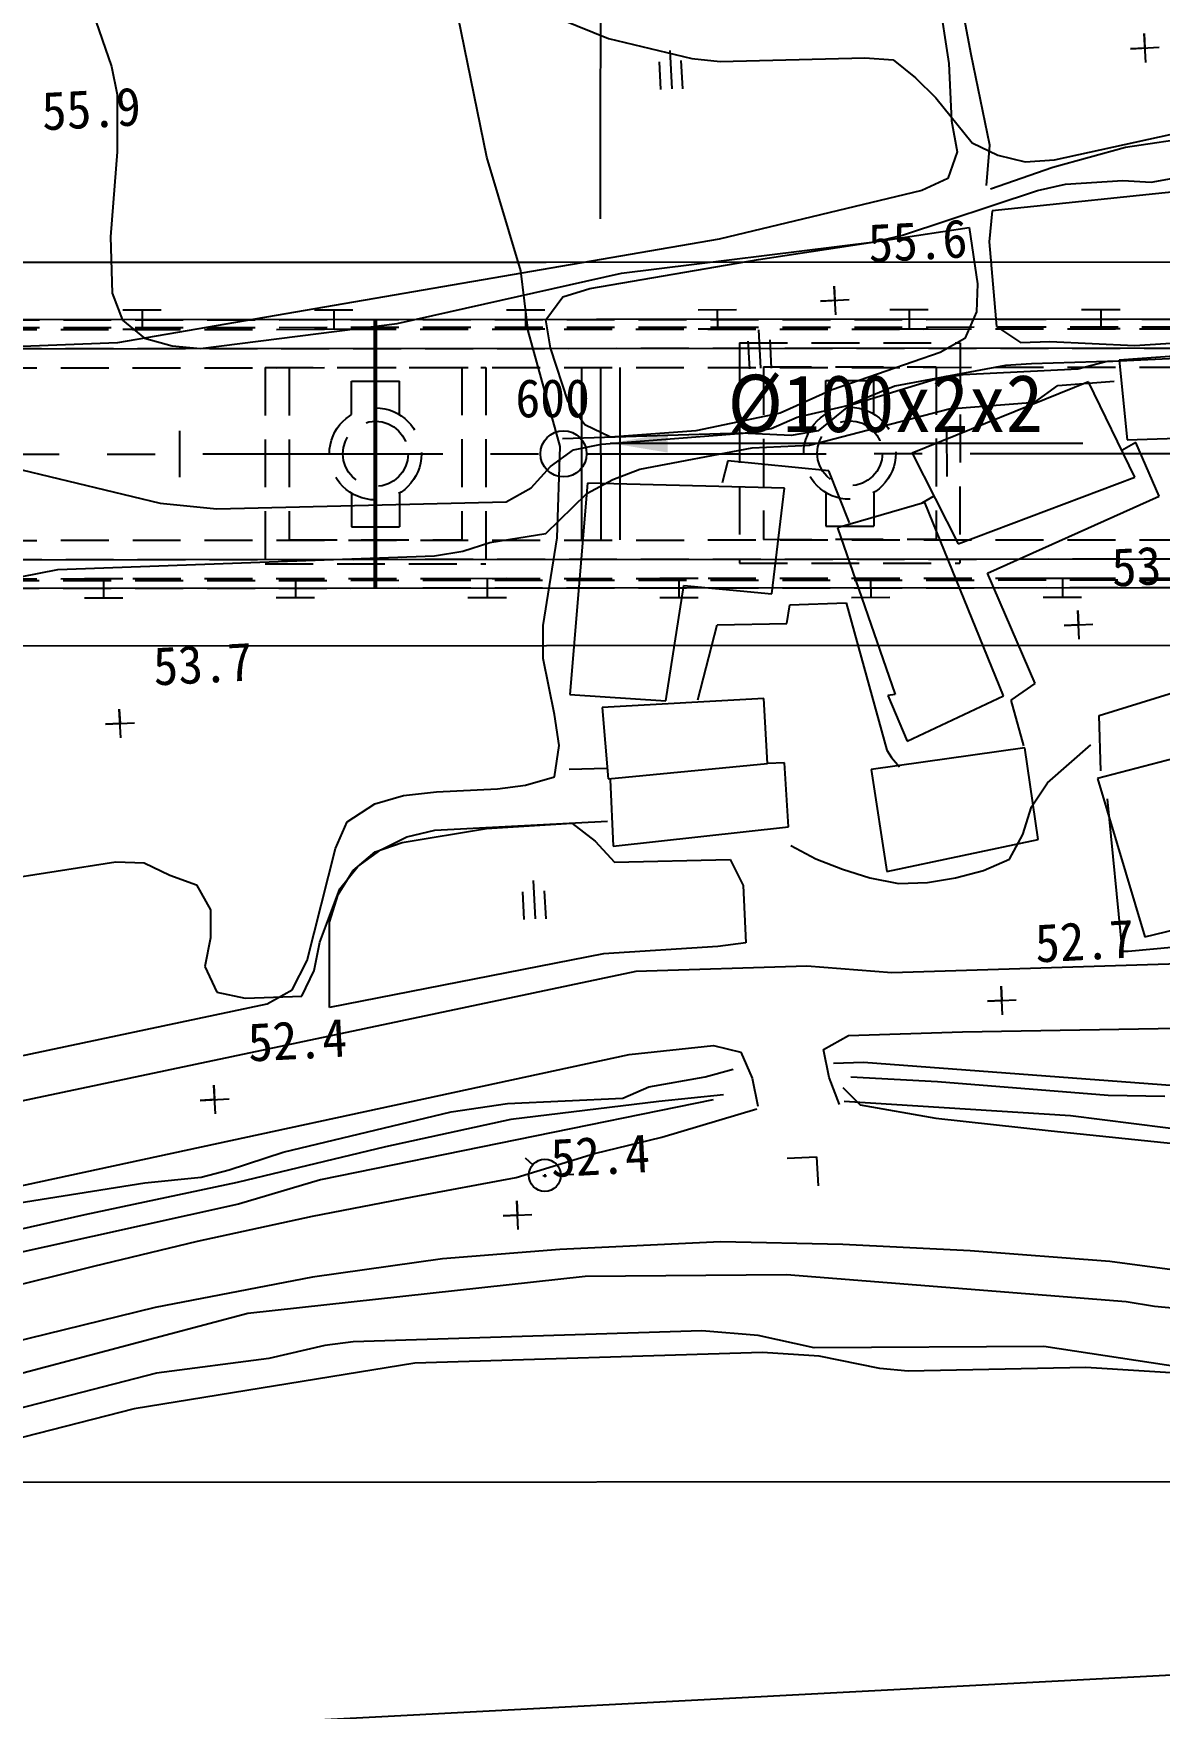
# Model space of a CAD drawing. Header units: millimetres. Extents: x 6886 to 7682, y 1103 to 1810.
# Drawn here: x 7339.8 to 7398.5, y 1407.6 to 1495 of the extents above; entities that cross this region are included whole.
import ezdxf
from ezdxf.enums import TextEntityAlignment as Align
from ezdxf.xclip import XClip

# ---------------------------------------------------------------- set-up
doc = ezdxf.new("R2010")
doc.units = ezdxf.units.MM
doc.header["$LTSCALE"] = 10
doc.header["$MEASUREMENT"] = 0
doc.header["$XCLIPFRAME"] = 2
for name, pattern in [('CENTER', [2, 1.25, -0.25, 0.25, -0.25]), ('DASHED2', [0.375, 0.25, -0.125]), ('HIDDEN', [0.375, 0.25, -0.125])]:
    doc.linetypes.add(name, pattern=pattern)
doc.layers.add('TZ-BASE', color=253, linetype='Continuous')
doc.layers.add('TZ-CABL', color=4, linetype='Continuous')
doc.styles.add('GUL', font='GulimChe.ttf')
doc.styles.get("Standard").update_dxf_attribs({"font": 'GulimChe.ttf'})
doc.linetypes.add('ZIGZAG', pattern='A,0.0001,-0.2,[131,ltypeshp.shx,S=0.2,R=0,X=-0.2,Y=0],-0.4,[131,ltypeshp.shx,S=0.2,R=180,X=0.2,Y=0],-0.2', length=0.8001)
doc.dimstyles.get("Standard").update_dxf_attribs({"dimtxt": 0.18, "dimasz": 0.18, "dimexe": 0.18, "dimexo": 0.0625, "dimgap": 0.09, "dimtad": 0, "dimtih": 1, "dimtoh": 1, "dimdec": 4, "dimzin": 0, "dimdsep": 46, "dimtxsty": 'Standard', "dimcen": 0.09, "dimadec": 0, "dimazin": 0, "dimtfac": 1, "dimtdec": 4, "dimtofl": 0, "dimtmove": 0, "dimatfit": 3, "dimfxl": 0, "dimtolj": 1, "dimtzin": 0, "dimarcsym": 0})

# ---------------------------------------------------------------- blocks, each defined once
blk = doc.blocks.new('JD-4F4DFDFGR14')
at = {"layer": 'TZ-BASE'}
for p, q in [((419.292, 25.837, -19.64), (420.095, 20.563, -19.64)), ((421.257, 21.041, -27.431), (420.316, 26.017, -27.431)), ((375.462, 23.232, -28.64), (376.434, 20.418, -28.64)), ((396.011, 15.685, -30.64), (394.506, 22.997, -30.64)), ((398.168, 23.554, -27.64), (402.342, 21.87, -27.64)), ((402.342, 21.87, -27.64), (406.692, 20.829, -27.64)), ((430.362, 20.627, -27.336), (430.283, 22.125, -27.336)), ((430.283, 22.125, -27.336), (430.323, 21.376, -27.336)), ((405.547, 21.253, -27.186), (405.653, 19.243, -27.186)), ((422.24, 16.314, -27.431), (421.257, 21.041, -27.431)), ((429.574, 21.337, -27.336), (431.072, 21.416, -27.336)), ((430.323, 21.376, -27.336), (429.574, 21.337, -27.336)), ((376.434, 20.418, -28.64), (376.725, 18.955, -28.64)), ((404.99, 20.657, -27.186), (405.066, 19.212, -27.186)), ((406.218, 19.25, -27.186), (406.141, 20.718, -27.186)), ((406.692, 20.829, -27.64), (408.169, 20.679, -27.64)), ((408.169, 20.679, -27.64), (415.719, 20.867, -27.64)), ((415.719, 20.867, -27.64), (417.194, 20.767, -27.64)), ((417.194, 20.767, -27.64), (418.352, 19.822, -27.64)), ((420.095, 20.563, -19.64), (420.238, 17.576, -19.64)), ((418.352, 19.822, -27.64), (419.415, 18.776, -27.64)), ((376.725, 18.955, -28.64), (376.721, 15.962, -28.64)), ((419.415, 18.776, -27.64), (421.304, 16.431, -27.64)), ((420.238, 17.576, -19.64), (420.533, 15.965, -19.64)), ((425.601, 15.536, -27.64), (432.91, 17.14, -27.64)), ((437.269, 17.375, -28.191), (429.309, 16.193, -28.191)), ((376.721, 15.962, -28.64), (376.369, 11.535, -28.64)), ((420.533, 15.965, -19.64), (420.038, 14.576, -19.64)), ((421.304, 16.431, -27.64), (422.649, 15.786, -27.64)), ((422.062, 14.198, -27.431), (422.24, 16.314, -27.431)), ((422.649, 15.786, -27.64), (424.083, 15.439, -27.64)), ((429.309, 16.193, -28.191), (425.515, 15.141, -28.191)), ((397.768, 9.754, -30.64), (396.011, 15.685, -30.64)), ((425.515, 15.141, -28.191), (422.264, 14.009, -28.191)), ((424.083, 15.439, -27.64), (425.601, 15.536, -27.64)), ((430.641, 14.37, -28.64), (436.495, 15.437, -28.64)), ((420.038, 14.576, -19.64), (418.684, 13.945, -19.64)), ((433.253, 14.01, -28.64), (422.348, 12.882, -28.64)), ((424.719, 13.939, -28.64), (426.18, 14.279, -28.64)), ((426.18, 14.279, -28.64), (429.167, 14.471, -28.64)), ((429.167, 14.471, -28.64), (430.641, 14.37, -28.64)), ((418.684, 13.945, -19.64), (408.117, 11.405, -19.64)), ((417.678, 11.608, -28.64), (424.719, 13.939, -28.64)), ((422.348, 12.882, -28.64), (422.203, 11.259, -28.64)), ((376.369, 11.535, -28.64), (376.462, 8.595, -28.64)), ((408.117, 11.405, -19.64), (376.739, 6.003, -19.64)), ((410.162, 10.341, -28.64), (421.149, 12.011, -28.64)), ((416.217, 11.267, -28.64), (417.678, 11.608, -28.64)), ((421.149, 12.011, -28.64), (421.584, 9.081, -28.64)), ((403.022, 9.626, -28.64), (416.217, 11.267, -28.64)), ((422.203, 11.259, -28.64), (422.586, 6.856, -28.64)), ((199.105, 10.11), (399.098, 10.212)), ((391.329, 7.002, -28.64), (403.022, 9.626, -28.64)), ((398.16, 6.627, -30.64), (397.768, 9.754, -30.64)), ((399.098, 10.212), (540.016, 10.285)), ((401.378, 8.838, -28.64), (410.162, 10.341, -28.64)), ((399.969, 8.402, -28.64), (401.378, 8.838, -28.64)), ((414.194, 7.46, -29.028), (414.115, 8.958, -29.028)), ((414.115, 8.958, -29.028), (414.154, 8.209, -29.028)), ((421.584, 9.081, -28.64), (421.533, 7.607, -28.64)), ((376.462, 8.595, -28.64), (376.997, 7.188, -28.64)), ((399.074, 7.196, -28.64), (399.969, 8.402, -28.64)), ((413.405, 8.17, -29.028), (414.903, 8.249, -29.028)), ((414.154, 8.209, -29.028), (413.405, 8.17, -29.028)), ((376.997, 7.188, -28.64), (378.155, 6.244, -28.64)), ((377.022, 7.711), (379.022, 7.714)), ((378.022, 7.712), (378.024, 6.712)), ((381.066, 5.697, -28.64), (391.329, 7.002, -28.64)), ((387.022, 7.717), (389.022, 7.719)), ((388.022, 7.718), (388.024, 6.718)), ((390.148, -6.797, 57.089), (390.141, 7.203, 57.089)), ((390.248, -6.797, 57.089), (390.241, 7.203, 57.089)), ((397.022, 7.722), (399.022, 7.725)), ((398.022, 7.723), (398.024, 6.723)), ((399.317, 5.731, -28.64), (399.074, 7.196, -28.64)), ((407.022, 7.727), (409.022, 7.73)), ((408.022, 7.729), (408.024, 6.729)), ((417.022, 7.733), (419.022, 7.736)), ((418.022, 7.734), (418.024, 6.734)), ((421.533, 7.607, -28.64), (420.938, 6.215, -28.64)), ((427.022, 7.738), (429.022, 7.741)), ((428.022, 7.74), (428.024, 6.74)), ((377.024, 6.711), (379.024, 6.714)), ((378.155, 6.244, -28.64), (379.59, 5.847, -28.64)), ((387.024, 6.717), (389.024, 6.719)), ((397.024, 6.722), (399.024, 6.725)), ((399.822, 0.596, -30.64), (398.16, 6.627, -30.64)), ((407.024, 6.727), (409.024, 6.73)), ((410.176, 6.679, -27.186), (410.282, 4.67, -27.186)), ((410.847, 4.677, -27.186), (410.77, 6.145, -27.186)), ((417.024, 6.733), (419.024, 6.736)), ((420.938, 6.215, -28.64), (419.637, 5.487, -28.64)), ((422.586, 6.856, -28.64), (423.839, 6.011, -28.64)), ((427.024, 6.738), (429.024, 6.741)), ((429.781, 5.855, -28.64), (443.197, 6.718, -28.64)), ((376.739, 6.003, -19.64), (366.057, 5.568, -19.64)), ((379.59, 5.847, -28.64), (381.066, 5.697, -28.64)), ((400.24, 2.915, -28.64), (399.317, 5.731, -28.64)), ((409.619, 6.084, -27.186), (409.695, 4.639, -27.186)), ((419.637, 5.487, -28.64), (414.007, 3.544, -28.64)), ((423.839, 6.011, -28.64), (425.359, 6.06, -28.64)), ((425.359, 6.06, -28.64), (429.781, 5.855, -28.64)), ((428.286, 5.023, -29.64), (434.263, 5.309, -29.64)), ((438.321, 5.78, -28.485), (428.971, 5.093, -28.485)), ((423.043, 4.809, -28.412), (417.288, 3.745, -28.412)), ((420.85, 4.348, -29.64), (426.827, 4.634, -29.64)), ((424.415, 4.901, -28.412), (423.043, 4.809, -28.412)), ((428.923, 5.043, -28.412), (424.415, 4.901, -28.412)), ((426.827, 4.634, -29.64), (428.286, 5.023, -29.64)), ((428.971, 5.093, -28.485), (429.396, 0.937, -28.485)), ((414.007, 3.544, -28.64), (411.297, 2.33, -28.64)), ((417.288, 3.745, -28.412), (414.963, 2.788, -28.412)), ((415.11, 2.793, -29.64), (419.385, 4.105, -29.64)), ((427.387, 3.964, -28.436), (418.182, 0.24, -28.436)), ((419.385, 4.105, -29.64), (420.85, 4.348, -29.64)), ((424.575, 2.895, -30.64), (425.774, 3.766, -30.64)), ((425.774, 3.766, -30.64), (428.711, 4.006, -30.64)), ((429.801, -1.013, -28.436), (427.387, 3.964, -28.436)), ((401.112, 1.715, -28.64), (400.24, 2.915, -28.64)), ((412.187, 2.113, -29.64), (415.11, 2.793, -29.64)), ((414.963, 2.788, -28.412), (413.289, 1.411, -28.412)), ((420.121, 2.559, -30.64), (424.575, 2.895, -30.64)), ((411.297, 2.33, -28.64), (406.91, 1.407, -28.64)), ((410.832, 1.53, -29.64), (412.187, 2.113, -29.64)), ((412.822, 0.661, -30.64), (420.121, 2.559, -30.64)), ((380.001, -1.002), (379.999, 1.398)), ((405.446, 1.165, -28.412), (399.956, 0.993, -28.412)), ((402.457, 1.071, -28.64), (401.112, 1.715, -28.64)), ((401.977, 0.713, -29.64), (409.368, 1.289, -29.64)), ((406.91, 1.407, -28.64), (402.457, 1.071, -28.64)), ((409.269, 1.285, -28.412), (405.446, 1.165, -28.412)), ((411.874, 1.17, -28.412), (409.269, 1.285, -28.412)), ((409.368, 1.289, -29.64), (410.832, 1.53, -29.64)), ((413.289, 1.411, -28.412), (411.874, 1.17, -28.412)), ((420.001, -0.981), (419.999, 1.419)), ((429.396, 0.937, -28.485), (438.66, 1.228, -28.485)), ((399.316, -0.45, -29.64), (400.514, 0.421, -29.64)), ((399.678, -4.168, -30.64), (399.822, 0.596, -30.64)), ((400.514, 0.421, -29.64), (401.977, 0.713, -29.64)), ((403.981, -0.599, -30.64), (409.833, 0.518, -30.64)), ((409.833, 0.518, -30.64), (412.822, 0.661, -30.64)), ((418.182, 0.24, -28.436), (420.588, -4.491, -28.436)), ((429.842, 0.803, -28.583), (429.119, 0.389, -28.583)), ((429.119, 0.389, -28.583), (429.168, 0.39, -28.583)), ((431.058, -2.003, -28.583), (429.842, 0.803, -28.583)), ((371.748, -0.63, -29.64), (378.965, -2.366, -29.64)), ((398.32, -1.561, -29.64), (399.316, -0.45, -29.64)), ((402.575, -1.133, -30.64), (403.981, -0.599, -30.64)), ((408.579, -0.159, -28.706), (408.272, -1.298, -28.706)), ((413.845, -0.68, -28.706), (408.579, -0.159, -28.706)), ((414.911, -3.395, -28.706), (413.845, -0.68, -28.706)), ((397.018, -2.289, -29.64), (398.32, -1.561, -29.64)), ((401.256, -1.322, -28.412), (400.327, -12.341, -28.412)), ((401.224, -1.863, -30.64), (402.575, -1.133, -30.64)), ((411.518, -1.588, -28.412), (401.256, -1.322, -28.412)), ((410.858, -7.103, -28.412), (411.518, -1.588, -28.412)), ((420.588, -4.491, -28.436), (429.801, -1.013, -28.436)), ((378.965, -2.366, -29.64), (381.919, -2.666, -29.64)), ((381.919, -2.666, -29.64), (397.018, -2.289, -29.64)), ((399.081, -3.941, -30.64), (401.224, -1.863, -30.64)), ((418.852, -2.339, -28.215), (414.282, -3.659, -28.215)), ((418.705, -2.344, -28.215), (419.332, -1.98, -28.215)), ((422.948, -12.415, -28.215), (418.852, -2.339, -28.215)), ((422.108, -6.014, -28.583), (431.058, -2.003, -28.583)), ((396.153, -4.426, -30.64), (399.081, -3.941, -30.64)), ((398.938, -8.754, -30.64), (399.678, -4.168, -30.64)), ((414.282, -3.659, -28.215), (417.303, -12.347, -28.215)), ((373.628, -5.821, -30.64), (393.279, -5.106, -30.64)), ((393.279, -5.106, -30.64), (394.744, -4.863, -30.64)), ((394.744, -4.863, -30.64), (396.153, -4.426, -30.64)), ((370.702, -6.403, -30.64), (373.628, -5.821, -30.64)), ((424.595, -11.774, -28.583), (422.108, -6.014, -28.583)), ((375.019, -6.301), (377.019, -6.298)), ((376.019, -6.299), (376.02, -7.299)), ((385.019, -6.295), (387.019, -6.293)), ((386.019, -6.294), (386.02, -7.294)), ((395.019, -6.29), (397.019, -6.287)), ((396.019, -6.289), (396.02, -7.289)), ((405.019, -6.285), (407.019, -6.282)), ((405.342, -12.674, -28.412), (406.281, -6.659, -28.412)), ((406.019, -6.284), (406.02, -7.284)), ((406.281, -6.659, -28.412), (410.858, -7.103, -28.412)), ((415.019, -6.28), (417.019, -6.277)), ((416.019, -6.279), (416.02, -7.279)), ((425.019, -6.275), (427.019, -6.272)), ((426.019, -6.273), (426.02, -7.273)), ((375.02, -7.301), (377.02, -7.298)), ((385.02, -7.295), (387.02, -7.293)), ((395.02, -7.29), (397.02, -7.287)), ((405.02, -7.285), (407.02, -7.282)), ((411.642, -8.649, -28.583), (411.808, -7.662, -28.583)), ((411.808, -7.662, -28.583), (414.749, -7.57, -28.583)), ((414.749, -7.57, -28.583), (416.855, -15.256, -28.583)), ((415.02, -7.28), (417.02, -7.277)), ((425.02, -7.275), (427.02, -7.272)), ((407.008, -12.622, -28.583), (408.014, -8.715, -28.583)), ((408.014, -8.715, -28.583), (411.642, -8.649, -28.583)), ((426.105, -8.75, -31.48), (427.603, -8.671, -31.48)), ((426.854, -8.71, -31.48), (426.105, -8.75, -31.48)), ((426.893, -9.459, -31.48), (426.814, -7.961, -31.48)), ((426.814, -7.961, -31.48), (426.854, -8.71, -31.48)), ((398.944, -10.471, -30.64), (398.938, -8.754, -30.64)), ((197.915, -9.891), (399.108, -9.788)), ((399.526, -13.396, -30.64), (398.944, -10.471, -30.64)), ((399.108, -9.788), (470.026, -9.751)), ((423.347, -12.647, -28.583), (424.595, -11.774, -28.583)), ((427.934, -13.436, -30.52), (433.62, -11.687, -30.52)), ((400.327, -12.341, -28.412), (405.342, -12.674, -28.412)), ((410.441, -12.563, -28.706), (402.017, -13.023, -28.706)), ((402.017, -13.023, -28.706), (402.33, -16.743, -28.706)), ((410.645, -15.942, -28.706), (410.441, -12.563, -28.706)), ((417.303, -12.347, -28.215), (416.912, -12.408, -28.215)), ((416.912, -12.408, -28.215), (417.919, -14.781, -28.215)), ((417.919, -14.781, -28.215), (422.948, -12.415, -28.215)), ((424.011, -15.031, -28.583), (423.347, -12.647, -28.583)), ((376.125, -13.903, -30.891), (377.623, -13.824, -30.891)), ((376.874, -13.864, -30.891), (376.125, -13.903, -30.891)), ((376.913, -14.613, -30.891), (376.834, -13.115, -30.891)), ((376.834, -13.115, -30.891), (376.874, -13.864, -30.891)), ((399.773, -15.008, -30.64), (399.526, -13.396, -30.64)), ((428.026, -16.327, -30.52), (427.934, -13.436, -30.52)), ((399.529, -16.634, -30.64), (399.773, -15.008, -30.64)), ((424.063, -15.127, -28.461), (416.052, -16.263, -28.461)), ((416.855, -15.256, -28.583), (417.112, -15.64, -28.583)), ((417.112, -15.64, -28.583), (417.519, -16.118, -28.583)), ((424.753, -19.913, -28.461), (424.063, -15.127, -28.461)), ((425.249, -16.954, -31.64), (427.492, -14.97, -31.64)), ((433.194, -15.33, -29.834), (427.841, -16.725, -29.834)), ((402.263, -16.205, -29.025), (400.303, -16.267, -29.025)), ((402.33, -16.743, -28.706), (410.645, -15.942, -28.706)), ((411.527, -15.913, -28.877), (410.645, -15.942, -28.877)), ((411.731, -19.243, -28.877), (411.527, -15.913, -28.877)), ((416.052, -16.263, -28.461), (416.857, -21.585, -28.461)), ((391.661, -17.618, -30.64), (393.372, -17.417, -30.64)), ((393.372, -17.417, -30.64), (396.556, -17.268, -30.64)), ((396.556, -17.268, -30.64), (398.022, -17.074, -30.64)), ((398.022, -17.074, -30.64), (399.529, -16.634, -30.64)), ((402.429, -16.789, -28.877), (402.588, -20.267, -28.877)), ((424.405, -18.207, -31.64), (425.249, -16.954, -31.64)), ((427.841, -16.725, -29.834), (430.309, -24.989, -29.834)), ((388.712, -18.986, -30.64), (390.154, -18.058, -30.64)), ((390.154, -18.058, -30.64), (391.661, -17.618, -30.64)), ((423.96, -19.644, -31.64), (424.405, -18.207, -31.64)), ((429.156, -25.761, -30.52), (428.366, -17.788, -30.52)), ((388.118, -20.379, -30.64), (388.712, -18.986, -30.64)), ((393.289, -19.431, -31.64), (402.301, -18.952, -31.64)), ((395.984, -19.346, -31.64), (400.44, -19.059, -31.64)), ((400.44, -19.059, -31.64), (401.648, -20.002, -31.64)), ((390.184, -20.559, -31.64), (391.591, -20.073, -31.64)), ((390.475, -20.452, -31.64), (391.828, -19.771, -31.64)), ((391.591, -20.073, -31.64), (395.984, -19.346, -31.64)), ((391.828, -19.771, -31.64), (393.289, -19.431, -31.64)), ((401.648, -20.002, -31.64), (402.663, -21.099, -31.64)), ((402.588, -20.267, -28.877), (411.731, -19.243, -28.877)), ((416.857, -21.585, -28.461), (424.753, -19.913, -28.461)), ((423.264, -20.942, -31.64), (423.96, -19.644, -31.64)), ((386.633, -26.215, -30.64), (388.118, -20.379, -30.64)), ((389.037, -21.527, -31.64), (390.184, -20.559, -31.64)), ((389.276, -21.324, -31.64), (390.475, -20.452, -31.64)), ((402.663, -21.099, -31.64), (408.693, -20.959, -31.64)), ((408.693, -20.959, -31.64), (409.374, -22.311, -31.64)), ((411.859, -20.221, -31.64), (413.157, -20.917, -31.64)), ((413.157, -20.917, -31.64), (414.547, -21.461, -31.64)), ((421.909, -21.524, -31.64), (423.264, -20.942, -31.64)), ((366.407, -22.68, -31.64), (376.659, -21.082, -31.64)), ((376.659, -21.082, -31.64), (378.133, -21.135, -31.64)), ((378.133, -21.135, -31.64), (379.477, -21.779, -31.64)), ((379.477, -21.779, -31.64), (380.867, -22.275, -31.64)), ((388.242, -22.778, -31.64), (389.037, -21.527, -31.64)), ((388.331, -22.481, -31.64), (389.276, -21.324, -31.64)), ((414.547, -21.461, -31.64), (415.984, -21.907, -31.64)), ((420.449, -21.914, -31.64), (421.909, -21.524, -31.64)), ((380.867, -22.275, -31.64), (381.595, -23.577, -31.64)), ((387.29, -25.262, -31.64), (388.331, -22.481, -31.64)), ((397.864, -22.644, -27.186), (397.94, -24.089, -27.186)), ((398.42, -22.049, -27.186), (398.526, -24.058, -27.186)), ((399.092, -24.051, -27.186), (399.014, -22.583, -27.186)), ((409.374, -22.311, -31.64), (409.516, -25.299, -31.64)), ((415.984, -21.907, -31.64), (417.465, -22.203, -31.64)), ((417.465, -22.203, -31.64), (418.985, -22.155, -31.64)), ((418.985, -22.155, -31.64), (420.449, -21.914, -31.64)), ((381.595, -23.577, -31.64), (381.592, -25.049, -31.64)), ((387.796, -24.216, -31.64), (388.242, -22.778, -31.64)), ((387.79, -28.68, -31.64), (387.796, -24.216, -31.64)), ((430.309, -24.989, -29.834), (434.935, -23.862, -29.834)), ((381.592, -25.049, -31.64), (381.295, -26.53, -31.64)), ((386.993, -26.743, -31.64), (387.29, -25.262, -31.64)), ((409.516, -25.299, -31.64), (408.051, -25.492, -31.64)), ((402.078, -25.876, -31.64), (387.79, -28.68, -31.64)), ((408.051, -25.492, -31.64), (402.078, -25.876, -31.64)), ((429.45, -25.752, -30.52), (429.156, -25.761, -30.52)), ((431.897, -25.528, -30.52), (429.45, -25.752, -30.52)), ((403.775, -26.804, -31.64), (361.371, -35.742, -31.64)), ((381.295, -26.53, -31.64), (381.926, -27.883, -31.64)), ((385.847, -27.76, -30.64), (386.633, -26.215, -30.64)), ((386.348, -28.089, -31.64), (386.993, -26.743, -31.64)), ((412.695, -26.524, -31.64), (403.775, -26.804, -31.64)), ((417.122, -26.875, -31.64), (412.695, -26.524, -31.64)), ((432.12, -26.403, -31.64), (417.122, -26.875, -31.64)), ((381.926, -27.883, -31.64), (383.408, -28.181, -31.64)), ((384.546, -28.488, -30.64), (385.847, -27.76, -30.64)), ((422.897, -29.063, -31.97), (422.818, -27.565, -31.97)), ((422.818, -27.565, -31.97), (422.858, -28.314, -31.97)), ((347.749, -36.269, -30.64), (384.546, -28.488, -30.64)), ((383.408, -28.181, -31.64), (386.348, -28.089, -31.64)), ((422.109, -28.353, -31.97), (423.607, -28.274, -31.97)), ((422.858, -28.314, -31.97), (422.109, -28.353, -31.97)), ((413.567, -30.863, -32.64), (414.87, -30.135, -32.64)), ((414.87, -30.135, -32.64), (420.8, -29.949, -32.64)), ((420.8, -29.949, -32.64), (434.383, -29.718, -32.64)), ((352.592, -42.102, -32.64), (403.42, -31.133, -32.64)), ((403.42, -31.133, -32.64), (407.82, -30.651, -32.64)), ((407.82, -30.651, -32.64), (409.254, -30.998, -32.64)), ((409.254, -30.998, -32.64), (409.837, -32.354, -32.64)), ((413.859, -32.325, -32.64), (413.567, -30.863, -32.64)), ((404.454, -32.817, -32.64), (407.381, -32.284, -32.64)), ((407.381, -32.284, -32.64), (408.841, -31.894, -32.64)), ((414.393, -33.731, -32.64), (413.859, -32.325, -32.64)), ((414.081, -31.583, -32.64), (415.649, -31.533, -32.64)), ((414.986, -32.29, -32.64), (419.508, -32.54, -32.64)), ((415.649, -31.533, -32.64), (431.877, -32.74, -32.64)), ((381.847, -34.229, -32.289), (381.768, -32.731, -32.289)), ((381.768, -32.731, -32.289), (381.808, -33.48, -32.289)), ((403.098, -33.4, -32.64), (404.454, -32.817, -32.64)), ((409.837, -32.354, -32.64), (410.128, -33.817, -32.64)), ((414.562, -32.843, -31.28), (415.474, -33.746, -31.28)), ((419.508, -32.54, -32.64), (428.41, -33.242, -32.64)), ((381.059, -33.52, -32.289), (382.557, -33.441, -32.289)), ((381.808, -33.48, -32.289), (381.059, -33.52, -32.289)), ((407.812, -33.497, -32.64), (387.336, -37.673, -32.64)), ((394.143, -34.123, -32.64), (397.073, -33.687, -32.64)), ((397.073, -33.687, -32.64), (403.098, -33.4, -32.64)), ((404.969, -33.586, -32.335), (397.246, -34.516, -32.335)), ((408.343, -33.235, -32.335), (404.969, -33.586, -32.335)), ((405.126, -35.446, -31.28), (410.084, -33.966, -31.28)), ((426.433, -34.334, -32.64), (414.634, -33.577, -32.64)), ((415.474, -33.746, -31.28), (419.421, -34.456, -31.28)), ((428.41, -33.242, -32.64), (431.355, -33.296, -32.64)), ((385.378, -36.214, -32.64), (394.143, -34.123, -32.64)), ((397.246, -34.516, -32.335), (390.717, -35.948, -32.335)), ((419.421, -34.456, -31.28), (425.427, -35.102, -31.28)), ((441.209, -36.176, -32.64), (426.433, -34.334, -32.64)), ((401.619, -36.292, -31.28), (405.126, -35.446, -31.28)), ((425.427, -35.102, -31.28), (432.318, -35.817, -31.28)), ((382.561, -37.137, -32.64), (385.378, -36.214, -32.64)), ((390.717, -35.948, -32.335), (382.975, -37.811, -32.335)), ((397.538, -37.548, -31.28), (401.619, -36.292, -31.28)), ((398.007, -36.51, -31.771), (398.398, -36.879, -31.771)), ((411.66, -36.541, -32.702), (413.202, -36.459, -32.702)), ((413.202, -36.459, -32.702), (413.282, -37.975, -32.702)), ((378.166, -37.814, -32.64), (381.101, -37.526, -32.64)), ((381.101, -37.526, -32.64), (382.561, -37.137, -32.64)), ((392.123, -38.553, -31.28), (397.538, -37.548, -31.28)), ((398.916, -37.436, -31.771), (399.12, -37.448, -31.771)), ((399.025, -37.362, -31.771), (399.033, -37.52, -31.771)), ((399.864, -37.39, -31.771), (400.541, -37.373, -31.771)), ((367.915, -39.461, -32.64), (378.166, -37.814, -32.64)), ((382.975, -37.811, -32.335), (375.03, -39.482, -32.335)), ((387.336, -37.673, -32.64), (383.059, -38.936, -32.64)), ((383.059, -38.936, -32.64), (362.595, -43.456, -32.64)), ((386.905, -39.551, -31.28), (392.123, -38.553, -31.28)), ((397.639, -40.259, -32.265), (397.56, -38.761, -32.265)), ((397.56, -38.761, -32.265), (397.599, -39.51, -32.265)), ((375.03, -39.482, -32.335), (367.285, -41.248, -32.335)), ((380.912, -40.868, -31.28), (386.905, -39.551, -31.28)), ((396.85, -39.549, -32.265), (398.348, -39.47, -32.265)), ((397.599, -39.51, -32.265), (396.85, -39.549, -32.265)), ((375.507, -42.166, -31.28), (380.912, -40.868, -31.28)), ((408.191, -40.894, -31.28), (399.815, -41.304, -31.28)), ((414.574, -41.036, -31.28), (408.191, -40.894, -31.28)), ((421.208, -41.367, -31.28), (414.574, -41.036, -31.28)), ((393.697, -41.79, -31.28), (386.908, -42.74, -31.28)), ((399.815, -41.304, -31.28), (393.697, -41.79, -31.28)), ((428.486, -41.923, -31.28), (421.208, -41.367, -31.28)), ((436.124, -42.96, -31.28), (428.486, -41.923, -31.28)), ((368.983, -43.794, -31.28), (375.507, -42.166, -31.28)), ((386.908, -42.74, -31.28), (378.715, -44.322, -31.28)), ((383.532, -44.613, -32.64), (401.134, -42.685, -32.64)), ((401.134, -42.685, -32.64), (411.631, -42.601, -32.64)), ((411.631, -42.601, -32.64), (429.337, -44.006, -32.64)), ((378.715, -44.322, -31.28), (371.119, -46.181, -31.28)), ((429.337, -44.006, -32.64), (430.816, -44.255, -32.64)), ((430.816, -44.255, -32.64), (439.673, -45.055, -32.64)), ((354.679, -52.29, -32.64), (383.532, -44.613, -32.64)), ((387.559, -46.301, -33.64), (384.637, -46.982, -33.64)), ((389.025, -46.108, -33.64), (387.559, -46.301, -33.64)), ((407.209, -45.536, -33.64), (389.025, -46.108, -33.64)), ((410.16, -45.787, -33.64), (407.209, -45.536, -33.64)), ((413.075, -46.431, -33.64), (410.16, -45.787, -33.64)), ((384.637, -46.982, -33.64), (378.774, -47.755, -33.64)), ((410.385, -46.663, -34.64), (392.249, -47.233, -34.64)), ((413.335, -46.864, -34.64), (410.385, -46.663, -34.64)), ((425.045, -46.35, -33.64), (413.075, -46.431, -33.64)), ((416.495, -47.502, -34.64), (413.335, -46.864, -34.64)), ((463.499, -52.255, -33.64), (425.045, -46.35, -33.64)), ((378.774, -47.755, -33.64), (359.257, -52.785, -33.64)), ((392.249, -47.233, -34.64), (377.605, -49.607, -34.64)), ((417.971, -47.651, -34.64), (416.495, -47.502, -34.64)), ((427.238, -47.458, -34.64), (417.971, -47.651, -34.64)), ((439.183, -48.211, -34.64), (427.238, -47.458, -34.64)), ((700.046, -49.346), (0.064, -86.265)), ((377.605, -49.607, -34.64), (360.181, -54.08, -34.64)), ((0.028, -53.629), (500.029, -53.372))]:
    blk.add_line(p, q, dxfattribs=at)
at = {"layer": 'TZ-BASE', "ltscale": 2}
for p, q in [((48.023, 7.031), (699.996, 7.389)), ((0.004, -6.993), (576.018, -6.696))]:
    blk.add_line(p, q, dxfattribs=at)
at = {"layer": 'TZ-BASE', "linetype": 'DASHED2'}
for p, q in [((280.168, 7.151), (598.819, 7.315)), ((280.168, 6.751), (598.819, 6.915)), ((409.181, 5.995, -42.198), (409.176, -5.505, -42.198)), ((409.181, 5.995, -141.484), (420.681, 6.001, -141.484)), ((420.681, 6.001, -42.198), (420.676, -5.5, -42.198)), ((384.446, 4.712, 57.089), (384.442, -5.538, 57.089)), ((384.446, 4.712, -42.198), (395.946, 4.718, -42.198)), ((385.696, 4.713, 57.089), (385.692, -4.287, 57.089)), ((394.696, 4.717, 57.089), (394.692, -4.283, 57.089)), ((395.946, 4.718, 57.089), (395.942, -5.532, 57.089)), ((410.43, 4.746, -42.198), (410.427, -4.254, -42.198)), ((410.43, 4.746, -141.484), (419.43, 4.75, -141.484)), ((419.43, 4.75, -42.198), (419.427, -4.25, -42.198)), ((388.945, 2.252, 57.089), (388.946, 4.003, 57.089)), ((388.946, 4.003, 57.089), (391.446, 4.002, 57.089)), ((391.445, 2.251, 57.089), (391.446, 4.002, 57.089)), ((413.679, 2.285, -42.198), (413.68, 4.036, -42.198)), ((413.68, 4.036, -42.198), (416.18, 4.035, -42.198)), ((416.179, 2.284, -42.198), (416.18, 4.035, -42.198)), ((388.943, -1.845, 57.089), (388.943, -3.597, 57.089)), ((391.443, -1.846, 57.089), (391.443, -3.598, 57.089)), ((413.678, -1.813, -42.198), (413.677, -3.564, -42.198)), ((416.178, -1.814, -42.198), (416.177, -3.565, -42.198)), ((385.692, -4.287, -42.198), (394.692, -4.283, -42.198)), ((388.943, -3.597, 57.089), (391.443, -3.598, 57.089)), ((410.427, -4.254, -141.484), (419.427, -4.25, -141.484)), ((413.677, -3.564, -42.198), (416.177, -3.565, -42.198)), ((384.442, -5.538, -42.198), (395.942, -5.532, -42.198)), ((409.176, -5.505, -141.484), (420.676, -5.5, -141.484)), ((280.163, -6.448), (598.826, -6.285)), ((280.163, -6.848), (598.826, -6.685))]:
    blk.add_line(p, q, dxfattribs=at)
at = {"layer": 'TZ-BASE', "linetype": 'CENTER'}
blk.add_lwpolyline([(0, 0), (201.2, 0.105), (401.2, 0.209), (601.2, 0.313), (700, 0.365)], dxfattribs=at)
at = {"layer": 'TZ-BASE', "linetype": 'DASHED2'}
for centre, radius in [((414.928, 0.236, -42.198), 2.4), ((390.194, 0.203, 57.089), 2.4), ((390.194, 0.203, 57.089), 1.7), ((414.928, 0.236, -42.198), 1.7)]:
    blk.add_circle(centre, radius, dxfattribs=at)
at = {"layer": 'TZ-BASE'}
for centre, radius in [((400, 0.208), 1.2), ((399.028, -37.43, -31.771), 0.837)]:
    blk.add_circle(centre, radius, dxfattribs=at)
at = {"layer": 'TZ-BASE', "style": 'GUL'}
for s, rotation, p in [('55.9', 3.01915, (372.84, 17.08, -31.406)), ('55.6', 3.01915, (415.938, 10.192, -20.275)), ('600', 0.02985, (397.496, 2.111)), ('53.2', 3.01915, (428.638, -6.728, -20.275)), ('53.7', 3.01915, (378.658, -11.881, -31.406)), ('52.7', 3.01915, (424.642, -26.331, -31.406)), ('52.4', 3.01915, (383.592, -31.498, -35.575)), ('52.4', 3.01915, (399.383, -37.527, -35.575))]:
    blk.add_text(s, height=2, rotation=rotation, dxfattribs=at).set_placement(p)
blk = doc.blocks.new('JD-XHXDCHG6CH')
at = {"layer": 'TZ-BASE', "flags": 128}
blk.add_lwpolyline([(401.898, 87.459), (401.904, 103.162), (420.897, 113.784)], dxfattribs=at)
at = {"layer": 'TZ-BASE'}
blk.add_text('Ø100x2x2', height=3, rotation=0.02901, dxfattribs=at).set_placement((416.745, 77.839), align=Align.MIDDLE)
blk.add_leader([(402.393, 75.768), (427.049, 75.758)], dimstyle='Standard', override={"dimtxt": 3, "dimasz": 3, "dimexe": 2, "dimexo": 3, "dimgap": 1, "dimtad": 0, "dimtih": 0, "dimcen": 1, "dimaunit": 1, "dimadec": 8, "dimtix": 1, "dimtofl": 1, "dimtmove": 2, "dimtvp": 2}, dxfattribs=at)

msp = doc.modelspace()

# ---------------------------------------------------------------- linework, layer by layer
at = {"layer": 'TZ-CABL', "linetype": 'HIDDEN'}
for points in [[(7071.235, 1479.395), (7517.541, 1479.628)], [(7071.489, 1478.396), (7517.288, 1478.628)], [(7071.236, 1477.395), (7517.542, 1477.628)], [(7071.24, 1468.395), (7517.547, 1468.628)], [(7071.494, 1467.396), (7517.294, 1467.628)], [(7071.241, 1466.395), (7517.548, 1466.628)]]:
    msp.add_lwpolyline(points, dxfattribs=at)
at = {"layer": 'TZ-CABL', "linetype": 'ZIGZAG', "ltscale": 0.5}
for points in [[(7071.489, 1478.396), (7517.288, 1478.628)], [(7369.388, 1477.557), (7369.396, 1468.557)], [(7071.494, 1467.396), (7517.294, 1467.628)]]:
    msp.add_lwpolyline(points, dxfattribs=at)
at = {"layer": 'TZ-CABL'}
for points in [[(7368.388, 1477.556), (7368.396, 1468.556)], [(7370.388, 1477.558), (7370.396, 1468.558)]]:
    msp.add_lwpolyline(points, dxfattribs=at)

# ---------------------------------------------------------------- block references
at = {"layer": 'TZ-BASE', "linetype": 'Continuous'}
ref = msp.add_blockref('JD-4F4DFDFGR14', (6967.454, 1472.841), dxfattribs=at)
XClip(ref).set_block_clipping_path([(-0.0390703231, 74.9999898234), (699.9608347211, 75.364646172), (700.0389753616, -74.6353334748), (0.0390703231, -74.9999898234)])
msp.add_blockref('JD-XHXDCHG6CH', (6967.493, 1397.841), dxfattribs=at)

doc.saveas('drawing.dxf')
